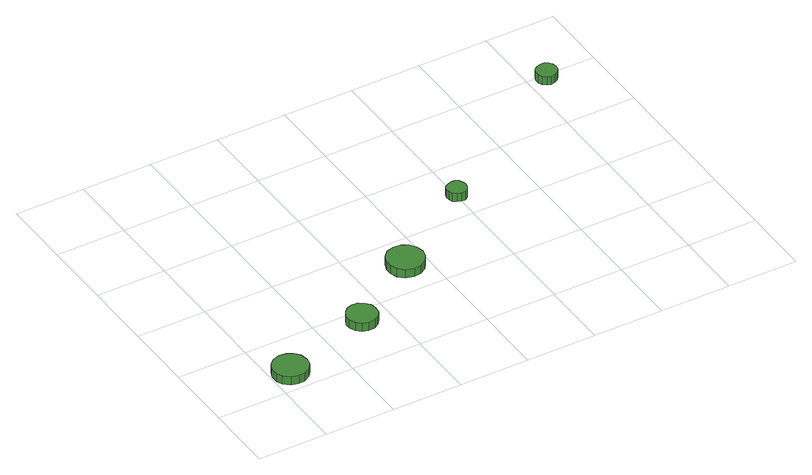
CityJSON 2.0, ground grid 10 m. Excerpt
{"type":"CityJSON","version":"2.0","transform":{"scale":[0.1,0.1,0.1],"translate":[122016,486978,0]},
"CityObjects":{
"tree1":{"type":"SolitaryVegetationObject","attributes":{"function":"something"},"geometry":[{"type":"MultiSurface","lod":"1","boundaries":[[[0,1,2,3,4,5,6,7,8,9,10,11,12,13,14]],[[15,16,17,18,19,20,21,22,23,24,25,26,27,28,29]],[[0,29,28,1]],[[1,28,27,2]],[[2,27,26,3]],[[3,26,25,4]],[[4,25,24,5]],[[5,24,23,6]],[[6,23,22,7]],[[7,22,21,8]],[[8,21,20,9]],[[9,20,19,10]],[[10,19,18,11]],[[11,18,17,12]],[[12,17,16,13]],[[13,16,15,14]],[[14,15,29,0]]]}]},
"tree2":{"type":"SolitaryVegetationObject","attributes":{"function":"something"},"geometry":[{"type":"MultiSurface","lod":"1","boundaries":[[[30,31,32,33,34,35,36,37,38,39,40,41,42,43,44]],[[45,46,47,48,49,50,51,52,53,54,55,56,57,58,59]],[[30,59,58,31]],[[31,58,57,32]],[[32,57,56,33]],[[33,56,55,34]],[[34,55,54,35]],[[35,54,53,36]],[[36,53,52,37]],[[37,52,51,38]],[[38,51,50,39]],[[39,50,49,40]],[[40,49,48,41]],[[41,48,47,42]],[[42,47,46,43]],[[43,46,45,44]],[[44,45,59,30]]]}]},
"tree3":{"type":"SolitaryVegetationObject","attributes":{"function":"something"},"geometry":[{"type":"MultiSurface","lod":"1","boundaries":[[[60,61,62,63,64,65,66,67,68,69,70,71,72,73,74]],[[75,76,77,78,79,80,81,82,83,84,85,86,87,88,89]],[[60,89,88,61]],[[61,88,87,62]],[[62,87,86,63]],[[63,86,85,64]],[[64,85,84,65]],[[65,84,83,66]],[[66,83,82,67]],[[67,82,81,68]],[[68,81,80,69]],[[69,80,79,70]],[[70,79,78,71]],[[71,78,77,72]],[[72,77,76,73]],[[73,76,75,74]],[[74,75,89,60]]]}]},
"tree4":{"type":"SolitaryVegetationObject","attributes":{"function":"something"},"geometry":[{"type":"MultiSurface","lod":"1","boundaries":[[[90,91,92,93,94,95,96,97,98,99,100,101,102,103,104]],[[105,106,107,108,109,110,111,112,113,114,115,116,117,118,119]],[[90,119,118,91]],[[91,118,117,92]],[[92,117,116,93]],[[93,116,115,94]],[[94,115,114,95]],[[95,114,113,96]],[[96,113,112,97]],[[97,112,111,98]],[[98,111,110,99]],[[99,110,109,100]],[[100,109,108,101]],[[101,108,107,102]],[[102,107,106,103]],[[103,106,105,104]],[[104,105,119,90]]]}]},
"tree5":{"type":"SolitaryVegetationObject","attributes":{"function":"something"},"geometry":[{"type":"MultiSurface","lod":"1","boundaries":[[[120,121,122,123,124,125,126,127,128,129,130,131,132,133,134]],[[135,136,137,138,139,140,141,142,143,144,145,146,147,148,149]],[[120,149,148,121]],[[121,148,147,122]],[[122,147,146,123]],[[123,146,145,124]],[[124,145,144,125]],[[125,144,143,126]],[[126,143,142,127]],[[127,142,141,128]],[[128,141,140,129]],[[129,140,139,130]],[[130,139,138,131]],[[131,138,137,132]],[[132,137,136,133]],[[133,136,135,134]],[[134,135,149,120]]]}]}
},
"vertices":[
[50,31,21],[48,42,21],[42,50,21],[33,55,21],[23,56,21],[13,53,21],[5,46,21],[1,37,21],[1,26,21],[5,17,21],[13,10,21],[23,7,21],[33,8,21],[42,13,21],[48,21,21],[48,21,8],[42,13,8],[33,8,8],[23,7,8],[13,10,8],[5,17,8],[1,26,8],[1,37,8],[5,46,8],[13,53,8],[23,56,8],[33,55,8],[42,50,8],[48,42,8],[50,31,8],
[180,76,22],[179,85,22],[173,92,22],[166,97,22],[157,98,22],[148,95,22],[142,89,22],[138,81,22],[138,72,22],[142,64,22],[148,58,22],[157,55,22],[166,56,22],[173,60,22],[179,67,22],[179,67,9],[173,60,9],[166,56,9],[157,55,9],[148,58,9],[142,64,9],[138,72,9],[138,81,9],[142,89,9],[148,95,9],[157,98,9],[166,97,9],[173,92,9],[179,85,9],[180,76,9],
[295,150,20],[292,161,20],[286,170,20],[277,175,20],[266,176,20],[255,173,20],[247,165,20],[243,155,20],[243,145,20],[247,135,20],[255,127,20],[266,124,20],[277,125,20],[286,131,20],[292,139,20],[292,139,7],[286,131,7],[277,125,7],[266,124,7],[255,127,7],[247,135,7],[243,145,7],[243,155,7],[247,165,7],[255,173,7],[266,176,7],[277,175,7],[286,170,7],[292,161,7],[295,150,7],
[414,242,20],[413,247,20],[410,252,20],[405,255,20],[399,255,20],[394,253,20],[389,250,20],[387,244,20],[387,239,20],[389,233,20],[394,230,20],[399,228,20],[405,228,20],[410,231,20],[413,236,20],[413,236,7],[410,231,7],[405,228,7],[399,228,7],[394,230,7],[389,233,7],[387,239,7],[387,244,7],[389,250,7],[394,253,7],[399,255,7],[405,255,7],[410,252,7],[413,247,7],[414,242,7],
[641,394,19],[640,400,19],[636,405,19],[631,408,19],[625,408,19],[619,406,19],[614,402,19],[612,397,19],[612,390,19],[614,385,19],[619,381,19],[625,379,19],[631,380,19],[636,383,19],[640,388,19],[640,388,6],[636,383,6],[631,380,6],[625,379,6],[619,381,6],[614,385,6],[612,390,6],[612,397,6],[614,402,6],[619,406,6],[625,408,6],[631,408,6],[636,405,6],[640,400,6],[641,394,6]
]}
